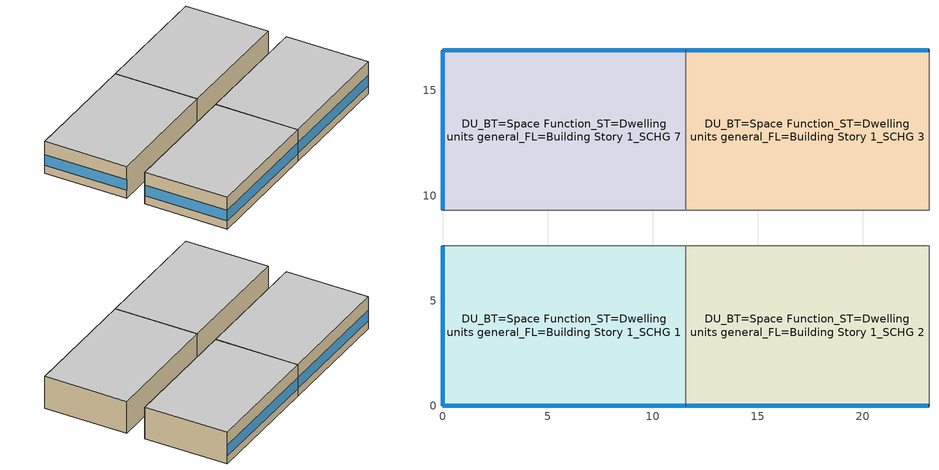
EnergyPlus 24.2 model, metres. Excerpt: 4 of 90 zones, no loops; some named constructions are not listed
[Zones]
DU_BT=Space Function_ST=Dwelling units general_FL=Building Story 1_SCHG 1
 floor foundation (BTAP-Grnd-Floor-Mass:U-0.757_std): 11.58,7.62 11.58,0 0,0 0,7.62 z0
 wall outside (BTAP-Ext-Wall-Mass:U-0.29): 0,7.62 0,0 11.58,0 z0:3.05
 wall to DU_BT=Space Function_ST=Dwelling units general_FL=Building Story 1_SCHG 2 (BTAP-Int-Wall): 11.58,0 11.58,7.62 z0:3.05
 wall to WILD_ST=Corridor/Transition area other-sch-G_FL=Building Story 1_SCH=G (BTAP-Int-Wall): 11.58,7.62 0,7.62 z0:3.05
 window (BTAP-Ext-FixedWindow:U=0.280 SHGC=0.600): 0.03,0 11.56,0 / 0,7.59 0,0.03 z0.76:1.78
 ceiling to DU_BT=Space Function_ST=Dwelling units general_FL=Building Story 2_SCHG 5 (BTAP-Int-Ceiling): 11.58,0 11.58,7.62 0,7.62 0,0 z3.05
DU_BT=Space Function_ST=Dwelling units general_FL=Building Story 1_SCHG 2
 floor foundation (BTAP-Grnd-Floor-Mass:U-0.757_std): 23.16,7.62 23.16,0 11.58,0 11.58,7.62 z0
 wall outside (BTAP-Ext-Wall-Mass:U-0.29): 11.58,0 23.16,0 z0:3.05
 wall to DU_BT=Space Function_ST=Dwelling units general_FL=Building Story 1_SCHG 6 (BTAP-Int-Wall): 23.16,0 23.16,7.62 z0:3.05
 wall to WILD_ST=Corridor/Transition area other-sch-G_FL=Building Story 1_SCH=G (BTAP-Int-Wall): 23.16,7.62 11.58,7.62 z0:3.05
 window (BTAP-Ext-FixedWindow:U=0.280 SHGC=0.600): 11.61,0 23.14,0 z0.76:1.78
 ceiling to DU_BT=Space Function_ST=Dwelling units general_FL=Building Story 2_SCHG 6 (BTAP-Int-Ceiling): 23.16,0 23.16,7.62 11.58,7.62 11.58,0 z3.05
DU_BT=Space Function_ST=Dwelling units general_FL=Building Story 1_SCHG 3
 floor foundation (BTAP-Grnd-Floor-Mass:U-0.757_std): 23.16,16.92 23.16,9.3 11.58,9.3 11.58,16.92 z0
 wall outside (BTAP-Ext-Wall-Mass:U-0.29): 23.16,16.92 11.58,16.92 z0:3.05
 wall to DU_BT=Space Function_ST=Dwelling units general_FL=Building Story 1_SCHG 5 (BTAP-Int-Wall): 23.16,9.3 23.16,16.92 z0:3.05
 wall to DU_BT=Space Function_ST=Dwelling units general_FL=Building Story 1_SCHG 7 (BTAP-Int-Wall): 11.58,16.92 11.58,9.3 z0:3.05
 wall to WILD_ST=Corridor/Transition area other-sch-G_FL=Building Story 1_SCH=G (BTAP-Int-Wall): 11.58,9.3 23.16,9.3 z0:3.05
 window (BTAP-Ext-FixedWindow:U=0.280 SHGC=0.600): 23.14,16.92 11.61,16.92 z0.76:1.78
 ceiling to DU_BT=Space Function_ST=Dwelling units general_FL=Building Story 2_SCHG 3 (BTAP-Int-Ceiling): 23.16,9.3 23.16,16.92 11.58,16.92 11.58,9.3 z3.05
DU_BT=Space Function_ST=Dwelling units general_FL=Building Story 1_SCHG 7
 floor foundation (BTAP-Grnd-Floor-Mass:U-0.757_std): 11.58,16.92 11.58,9.3 0,9.3 0,16.92 z0
 wall outside (BTAP-Ext-Wall-Mass:U-0.29): 11.58,16.92 0,16.92 0,9.3 z0:3.05
 wall to WILD_ST=Corridor/Transition area other-sch-G_FL=Building Story 1_SCH=G (BTAP-Int-Wall): 0,9.3 11.58,9.3 z0:3.05
 window (BTAP-Ext-FixedWindow:U=0.280 SHGC=0.600): 11.56,16.92 0.03,16.92 / 0,16.89 0,9.32 z0.76:1.78
 ceiling to DU_BT=Space Function_ST=Dwelling units general_FL=Building Story 2_SCHG 4 (BTAP-Int-Ceiling): 11.58,9.3 11.58,16.92 0,16.92 0,9.3 z3.05
[Schedule:Day:Interval]
Schedule Day 6: No, 24:00, 20
[Schedule:Week:Daily]
Schedule Ruleset 3 Week Rule - Jan1-Dec31: Schedule Day 6, Schedule Day 6, Schedule Day 6, Schedule Day 6, Schedule Day 6, Schedule Day 6, Schedule Day 6, Schedule Day 6, Schedule Day 6, Schedule Day 6, Schedule Day 6, Schedule Day 6
[Schedule:Year]
Schedule Ruleset 3: Schedule Ruleset 3 Week Rule - Jan1-Dec31, 1, 1, 12, 31
[Schedule:Compact]
DU_BT=Space Function_ST=Dwelling units general_FL=Building Story 1_SCHG 4 Thermostat Schedule; DU_BT=Space Function_ST=Dwelling units general_FL=Building Story 1_SCHG 5 Thermostat Schedule: Through: 12/31, For: AllDays, Until: 24:00, 4
[Curve:Exponent] Coefficient1 Constant=1; Coefficient2 Constant=0; Coefficient3 Constant=0; Minimum Value of x {BasedOnField A2}=0; Maximum Value of x {BasedOnField A2}=1
Fan On Off Power Curve; Fan On Off Power Curve 1; Fan On Off Power Curve 2; Fan On Off Power Curve 3; Fan On Off Power Curve 4; Fan On Off Power Curve 5; Fan On Off Power Curve 6; Fan On Off Power Curve 7; Fan On Off Power Curve 8; Fan On Off Power Curve 9; Fan On Off Power Curve 10; Fan On Off Power Curve 11; Fan On Off Power Curve 12; Fan On Off Power Curve 13
[Curve:Cubic] Coefficient1 Constant=1; Coefficient2 x=0; Coefficient3 x**2=0; Coefficient4 x**3=0; Minimum Value of x {BasedOnField A2}=0; Maximum Value of x {BasedOnField A2}=1
Fan On Off Efficiency Curve; Fan On Off Efficiency Curve 1; Fan On Off Efficiency Curve 2; Fan On Off Efficiency Curve 3; Fan On Off Efficiency Curve 4; Fan On Off Efficiency Curve 5; Fan On Off Efficiency Curve 6; Fan On Off Efficiency Curve 7; Fan On Off Efficiency Curve 8; Fan On Off Efficiency Curve 9; Fan On Off Efficiency Curve 10; Fan On Off Efficiency Curve 11; Fan On Off Efficiency Curve 12; Fan On Off Efficiency Curve 13
[Table:Lookup]
sys_1|doas|shr>none|sc>ccashp|sh>ccashp|ssf>cv|zh>b-e|zc>ptac|srf>none| ERV_SensHeatEff 1: sys_1|doas|shr>none|sc>ccashp|sh>ccashp|ssf>cv|zh>b-e|zc>ptac|srf>none| ERV_SensHeatEff 1 Independent Variable List, DivisorOnly, 0.5, 0, 10, Dimensionless, 0.5, 0.5
sys_1|doas|shr>none|sc>ccashp|sh>ccashp|ssf>cv|zh>b-e|zc>ptac|srf>none| ERV_LatHeatEff 1: sys_1|doas|shr>none|sc>ccashp|sh>ccashp|ssf>cv|zh>b-e|zc>ptac|srf>none| ERV_LatHeatEff 1 Independent Variable List, DivisorOnly, 0.5, 0, 10, Dimensionless, 0.5, 0.5
sys_1|doas|shr>none|sc>ccashp|sh>ccashp|ssf>cv|zh>b-e|zc>ptac|srf>none| ERV_SensCoolEff 1: sys_1|doas|shr>none|sc>ccashp|sh>ccashp|ssf>cv|zh>b-e|zc>ptac|srf>none| ERV_SensCoolEff 1 Independent Variable List, DivisorOnly, 0.5, 0, 10, Dimensionless, 0.5, 0.5
sys_1|doas|shr>none|sc>ccashp|sh>ccashp|ssf>cv|zh>b-e|zc>ptac|srf>none| ERV_LatCoolEff 1: sys_1|doas|shr>none|sc>ccashp|sh>ccashp|ssf>cv|zh>b-e|zc>ptac|srf>none| ERV_LatCoolEff 1 Independent Variable List, DivisorOnly, 0.5, 0, 10, Dimensionless, 0.5, 0.5
[Table:IndependentVariableList]
sys_1|doas|shr>none|sc>ccashp|sh>ccashp|ssf>cv|zh>b-e|zc>ptac|srf>none| ERV_SensHeatEff 1 Independent Variable List: sys_1|doas|shr>none|sc>ccashp|sh>ccashp|ssf>cv|zh>b-e|zc>ptac|srf>none| ERV_SensibleHeating_IndependentVariable
sys_1|doas|shr>none|sc>ccashp|sh>ccashp|ssf>cv|zh>b-e|zc>ptac|srf>none| ERV_LatHeatEff 1 Independent Variable List: sys_1|doas|shr>none|sc>ccashp|sh>ccashp|ssf>cv|zh>b-e|zc>ptac|srf>none| ERV_LatentHeating_IndependentVariable
sys_1|doas|shr>none|sc>ccashp|sh>ccashp|ssf>cv|zh>b-e|zc>ptac|srf>none| ERV_SensCoolEff 1 Independent Variable List: sys_1|doas|shr>none|sc>ccashp|sh>ccashp|ssf>cv|zh>b-e|zc>ptac|srf>none| ERV_SensibleCooling_IndependentVariable
sys_1|doas|shr>none|sc>ccashp|sh>ccashp|ssf>cv|zh>b-e|zc>ptac|srf>none| ERV_LatCoolEff 1 Independent Variable List: sys_1|doas|shr>none|sc>ccashp|sh>ccashp|ssf>cv|zh>b-e|zc>ptac|srf>none| ERV_LatentCooling_IndependentVariable
[Table:IndependentVariable]
sys_1|doas|shr>none|sc>ccashp|sh>ccashp|ssf>cv|zh>b-e|zc>ptac|srf>none| ERV_SensibleHeating_IndependentVariable; sys_1|doas|shr>none|sc>ccashp|sh>ccashp|ssf>cv|zh>b-e|zc>ptac|srf>none| ERV_LatentHeating_IndependentVariable; sys_1|doas|shr>none|sc>ccashp|sh>ccashp|ssf>cv|zh>b-e|zc>ptac|srf>none| ERV_SensibleCooling_IndependentVariable; sys_1|doas|shr>none|sc>ccashp|sh>ccashp|ssf>cv|zh>b-e|zc>ptac|srf>none| ERV_LatentCooling_IndependentVariable: Linear, Linear, 0, 10, Dimensionless, 0.75, 1
